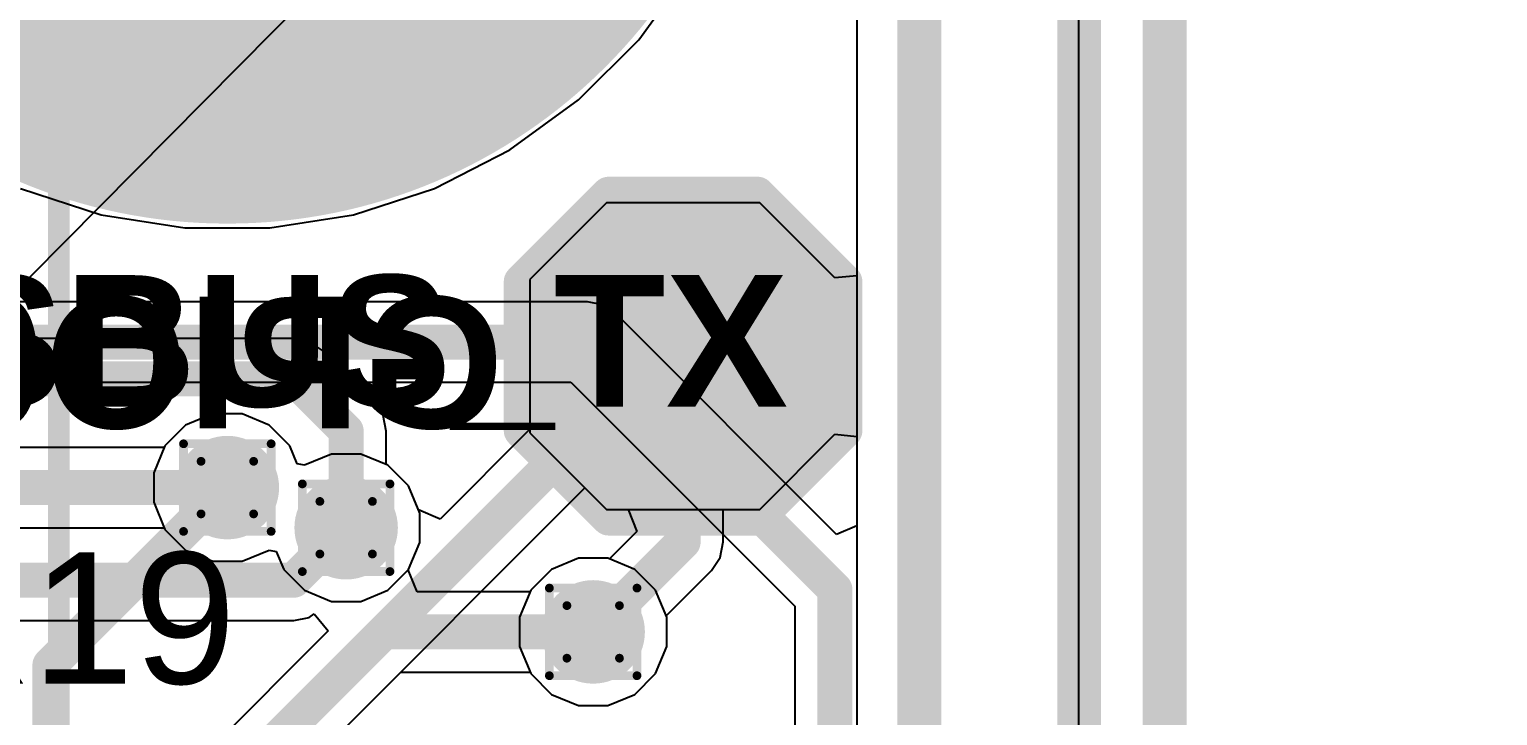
# Model space of a CAD drawing. Header units: inches. Extents: x -6 to 5433, y -4 to 5447.
# Drawn here: x 61.41 to 69.93, y 25.03 to 29.01 of the extents above; entities that cross this region are included whole.
import ezdxf

# ---------------------------------------------------------------- set-up
doc = ezdxf.new("R2010")
doc.units = ezdxf.units.IN
for name, color, linetype in [('Board_outline', 216, 'Continuous'), ('Bottom Layer', 5, 'Continuous'), ('Bottom Overlay', 54, 'Continuous'), ('Bottom Paste', 16, 'Continuous'), ('Bottom Solder', 6, 'Continuous'), ('Dimensions', 6, 'Continuous'), ('Drill Drawing', 1, 'Continuous'), ('Ground', 16, 'Continuous'), ('Mechanical 4', 56, 'Continuous'), ('Multi-Layer', 9, 'Continuous'), ('Power', 76, 'Continuous'), ('Top Layer', 1, 'Continuous'), ('Top Overlay', 2, 'Continuous'), ('Top Paste', 8, 'Continuous'), ('Top Solder', 216, 'Continuous'), ('Via Holes', 16, 'Continuous')]:
    doc.layers.add(name, color=color, linetype=linetype)
doc.styles.add('Arial', font='', dxfattribs={"height": 0.2})
doc.styles.add('Arial_Bold', font='', dxfattribs={"height": 0.2})
doc.styles.get('Arial').set_extended_font_data('Arial')
doc.styles.get('Arial_Bold').set_extended_font_data('Arial', bold=True)

msp = doc.modelspace()

# ---------------------------------------------------------------- hatches: boundary and pattern name
at = {"layer": 'Bottom Layer'}
h = msp.add_hatch(color=5, dxfattribs=at)
edge = h.paths.add_edge_path()
edge.add_arc((62.5606, 30.9834), 3, 0, 360)
msp.add_hatch(color=5, dxfattribs=at).paths.add_polyline_path([(65.9654, 26.7326), (65.9654, 27.4946), (65.5844, 27.8756), (64.8224, 27.8756), (64.4414, 27.4946), (64.4414, 26.7326), (64.8224, 26.3516), (65.5844, 26.3516)])
h = msp.add_hatch(color=5, dxfattribs=at)
edge = h.paths.add_edge_path()
edge.add_arc((62.5606, 26.3516), 0.3, 0, 360)
h = msp.add_hatch(color=5, dxfattribs=at)
edge = h.paths.add_edge_path()
edge.add_arc((63.2495, 26.1191), 0.3, 0, 360)
h = msp.add_hatch(color=5, dxfattribs=at)
edge = h.paths.add_edge_path()
edge.add_arc((64.682, 25.5152), 0.3, 0, 360)
at = {"layer": 'Bottom Paste'}
msp.add_hatch(color=16, dxfattribs=at).paths.add_polyline_path([(65.9654, 26.7326), (65.9654, 27.4946), (65.5844, 27.8756), (64.8224, 27.8756), (64.4414, 27.4946), (64.4414, 26.7326), (64.8224, 26.3516), (65.5844, 26.3516)])
at = {"layer": 'Bottom Solder'}
h = msp.add_hatch(color=6, dxfattribs=at)
edge = h.paths.add_edge_path()
edge.add_arc((62.5606, 30.9834), 3.1016, 0, 360)
msp.add_hatch(color=6, dxfattribs=at).paths.add_polyline_path([(66.067, 26.6818), (66.067, 27.5454), (65.6352, 27.9772), (64.7716, 27.9772), (64.3398, 27.5454), (64.3398, 26.6818), (64.7716, 26.25), (65.6352, 26.25)])
at = {"layer": 'Ground'}
h = msp.add_hatch(color=16, dxfattribs=at)
edge = h.paths.add_edge_path()
edge.add_arc((62.5606, 30.9834), 3, 0, 360)
h = msp.add_hatch(color=16, dxfattribs=at)
edge = h.paths.add_edge_path()
edge.add_arc((62.5606, 26.3516), 0.3, 0, 360)
h = msp.add_hatch(color=16, dxfattribs=at)
edge = h.paths.add_edge_path()
edge.add_arc((63.2495, 26.1191), 0.3, 0, 360)
h = msp.add_hatch(color=16, dxfattribs=at)
edge = h.paths.add_edge_path()
edge.add_arc((64.682, 25.5152), 0.3, 0, 360)
at = {"layer": 'Multi-Layer'}
h = msp.add_hatch(color=9, dxfattribs=at)
edge = h.paths.add_edge_path()
edge.add_arc((62.5606, 30.9834), 3, 0, 360)
at = {"layer": 'Power'}
h = msp.add_hatch(color=76, dxfattribs=at)
edge = h.paths.add_edge_path()
edge.add_arc((62.5606, 30.9834), 3, 0, 360)
h = msp.add_hatch(color=76, dxfattribs=at)
edge = h.paths.add_edge_path()
edge.add_arc((62.5606, 26.3516), 0.3, 0, 360)
h = msp.add_hatch(color=76, dxfattribs=at)
edge = h.paths.add_edge_path()
edge.add_arc((63.2495, 26.1191), 0.3, 0, 360)
h = msp.add_hatch(color=76, dxfattribs=at)
edge = h.paths.add_edge_path()
edge.add_arc((64.682, 25.5152), 0.3, 0, 360)
at = {"layer": 'Top Layer'}
h = msp.add_hatch(color=1, dxfattribs=at)
edge = h.paths.add_edge_path()
edge.add_arc((62.5606, 30.9834), 3, 0, 360)
msp.add_hatch(color=1, dxfattribs=at).paths.add_polyline_path([(64.8224, 26.3516), (65.5844, 26.3516), (65.9654, 26.7326), (65.9654, 27.4946), (65.5844, 27.8756), (64.8224, 27.8756), (64.4414, 27.4946), (64.4414, 26.7326)])
h = msp.add_hatch(color=1, dxfattribs=at)
edge = h.paths.add_edge_path()
edge.add_arc((62.5606, 26.3516), 0.3, 0, 360)
h = msp.add_hatch(color=1, dxfattribs=at)
edge = h.paths.add_edge_path()
edge.add_arc((63.2495, 26.1191), 0.3, 0, 360)
h = msp.add_hatch(color=1, dxfattribs=at)
edge = h.paths.add_edge_path()
edge.add_arc((64.682, 25.5152), 0.3, 0, 360)
at = {"layer": 'Top Paste'}
msp.add_hatch(color=8, dxfattribs=at).paths.add_polyline_path([(64.8224, 26.3516), (65.5844, 26.3516), (65.9654, 26.7326), (65.9654, 27.4946), (65.5844, 27.8756), (64.8224, 27.8756), (64.4414, 27.4946), (64.4414, 26.7326)])
at = {"layer": 'Top Solder'}
h = msp.add_hatch(color=216, dxfattribs=at)
edge = h.paths.add_edge_path()
edge.add_arc((62.5606, 30.9834), 3.1016, 0, 360)
msp.add_hatch(color=216, dxfattribs=at).paths.add_polyline_path([(64.7716, 26.25), (65.6352, 26.25), (66.067, 26.6818), (66.067, 27.5454), (65.6352, 27.9772), (64.7716, 27.9772), (64.3398, 27.5454), (64.3398, 26.6818)])
at = {"layer": 'Via Holes'}
h = msp.add_hatch(color=7, dxfattribs=at)
edge = h.paths.add_edge_path()
edge.add_arc((62.5606, 26.3516), 0.15, 0, 360)
h = msp.add_hatch(color=7, dxfattribs=at)
edge = h.paths.add_edge_path()
edge.add_arc((63.2495, 26.1191), 0.15, 0, 360)
h = msp.add_hatch(color=7, dxfattribs=at)
edge = h.paths.add_edge_path()
edge.add_arc((64.682, 25.5152), 0.15, 0, 360)

# ---------------------------------------------------------------- linework, layer by layer
at = {"layer": 'Board_outline'}
msp.add_lwpolyline([(66.5734, -3.005, 0.254, 0.254, 0), (66.5734, 33.995, 0.254, 0.254, 0)], format="xyseb", dxfattribs=at)
at = {"layer": 'Bottom Layer'}
for p, q in [((66.2108, 34.0223), (66.2108, 27.5786)), ((64.7589, 28.0026), (64.3144, 27.5581)), ((65.6479, 28.0026), (64.7589, 28.0026)), ((66.0838, 27.5666), (65.6479, 28.0026)), ((64.3144, 27.5581), (64.3144, 26.6691)), ((66.2108, 27.5786), (66.0838, 27.5666)), ((62.4757, 26.7786), (62.3188, 26.7136)), ((62.6456, 26.7786), (62.4757, 26.7786)), ((62.8025, 26.7136), (62.6456, 26.7786)), ((62.3188, 26.7136), (62.1986, 26.5935)), ((62.9226, 26.5935), (62.8025, 26.7136)), ((64.3144, 26.6691), (64.7589, 26.2246)), ((65.6479, 26.2246), (66.0838, 26.6606)), ((66.0838, 26.6606), (66.2108, 26.6486)), ((62.1986, 26.5935), (62.1336, 26.4365)), ((62.9657, 26.4895), (62.9226, 26.5935)), ((66.2108, 26.6486), (66.2108, 13.3675)), ((63.0076, 26.4811), (62.9657, 26.4895)), ((63.1645, 26.5461), (63.0076, 26.4811)), ((63.3344, 26.5461), (63.1645, 26.5461)), ((63.4913, 26.4811), (63.3344, 26.5461)), ((63.6115, 26.361), (63.4913, 26.4811)), ((62.1336, 26.4365), (62.1336, 26.2667)), ((63.6765, 26.2041), (63.6115, 26.361)), ((62.1336, 26.2667), (62.1986, 26.1097)), ((64.7589, 26.2246), (64.8846, 26.2246)), ((64.8846, 26.2246), (64.9348, 26.0976)), ((65.4364, 26.0366), (65.4364, 26.2246)), ((65.4364, 26.2246), (65.6479, 26.2246)), ((63.6765, 26.0342), (63.6765, 26.2041)), ((62.1986, 26.1097), (62.3188, 25.9896)), ((64.9348, 26.0976), (64.7757, 25.9385)), ((62.3188, 25.9896), (62.4757, 25.9246)), ((62.6456, 25.9246), (62.8025, 25.9896)), ((62.8025, 25.9896), (62.8444, 25.9813)), ((62.8444, 25.9813), (62.8875, 25.8773)), ((63.6115, 25.8773), (63.6765, 26.0342)), ((65.4187, 25.9474), (65.4364, 26.0366)), ((62.4757, 25.9246), (62.6456, 25.9246)), ((64.597, 25.9422), (64.4401, 25.8771)), ((64.7669, 25.9422), (64.597, 25.9422)), ((64.7757, 25.9385), (64.7669, 25.9422)), ((65.3682, 25.8717), (65.4187, 25.9474)), ((62.8875, 25.8773), (63.0076, 25.7571)), ((63.4913, 25.7571), (63.6115, 25.8773)), ((64.4401, 25.8771), (64.32, 25.757)), ((65.1053, 25.6089), (65.3682, 25.8717)), ((63.0076, 25.7571), (63.1645, 25.6921)), ((63.3344, 25.6921), (63.4913, 25.7571)), ((64.32, 25.757), (64.255, 25.6001)), ((63.1645, 25.6921), (63.3344, 25.6921)), ((64.255, 25.6001), (64.255, 25.4302)), ((65.109, 25.6001), (65.1053, 25.6089)), ((65.109, 25.4302), (65.109, 25.6001)), ((64.255, 25.4302), (64.32, 25.2733)), ((65.0439, 25.2733), (65.109, 25.4302)), ((64.32, 25.2733), (64.4401, 25.1532)), ((64.9238, 25.1532), (65.0439, 25.2733)), ((64.4401, 25.1532), (64.597, 25.0882)), ((64.7669, 25.0882), (64.9238, 25.1532)), ((64.597, 25.0882), (64.7669, 25.0882))]:
    msp.add_line(p, q, dxfattribs=at)
for points in [[(65.2034, 26.0366, 0.2032, 0.2032, 0), (65.2034, 27.2237, 0.2032, 0.2032, 0)], [(64.682, 25.5152, 0.2032, 0.2032, 0), (65.2034, 26.0366, 0.2032, 0.2032, 0)]]:
    msp.add_lwpolyline(points, format="xyseb", dxfattribs=at)
for points in [[(65.1526, 27.2237, 0.1016, 0.1016, 1), (65.2542, 27.2237, 0.1016, 0.1016, 1)], [(65.1526, 26.0366, 0.1016, 0.1016, 1), (65.2542, 26.0366, 0.1016, 0.1016, 1)], [(65.1526, 26.0366, 0.1016, 0.1016, 1), (65.2542, 26.0366, 0.1016, 0.1016, 1)], [(64.6312, 25.5152, 0.1016, 0.1016, 1), (64.7328, 25.5152, 0.1016, 0.1016, 1)]]:
    msp.add_lwpolyline(points, format="xyseb", close=True, dxfattribs=at)
at = {"layer": 'Bottom Overlay'}
for points in [[(64.2636, 27.5454, 0.2, 0.2, 0), (64.7716, 28.0534, 0.2, 0.2, 0)], [(64.7716, 28.0534, 0.2, 0.2, 0), (65.6352, 28.0534, 0.2, 0.2, 0)], [(65.6352, 28.0534, 0.2, 0.2, 0), (66.1432, 27.5454, 0.2, 0.2, 0)], [(64.2636, 26.6818, 0.2, 0.2, 0), (64.2636, 27.5454, 0.2, 0.2, 0)], [(66.1432, 26.6818, 0.2, 0.2, 0), (66.1432, 27.5454, 0.2, 0.2, 0)], [(64.2636, 26.6818, 0.2, 0.2, 0), (64.7716, 26.1738, 0.2, 0.2, 0)], [(65.6352, 26.1738, 0.2, 0.2, 0), (66.1432, 26.6818, 0.2, 0.2, 0)], [(64.7716, 26.1738, 0.2, 0.2, 0), (65.6352, 26.1738, 0.2, 0.2, 0)]]:
    msp.add_lwpolyline(points, format="xyseb", dxfattribs=at)
for points in [[(64.7216, 28.0534, 0.1, 0.1, 1), (64.8216, 28.0534, 0.1, 0.1, 1)], [(64.7216, 28.0534, 0.1, 0.1, 1), (64.8216, 28.0534, 0.1, 0.1, 1)], [(65.5852, 28.0534, 0.1, 0.1, 1), (65.6852, 28.0534, 0.1, 0.1, 1)], [(65.5852, 28.0534, 0.1, 0.1, 1), (65.6852, 28.0534, 0.1, 0.1, 1)], [(64.2136, 27.5454, 0.1, 0.1, 1), (64.3136, 27.5454, 0.1, 0.1, 1)], [(64.2136, 27.5454, 0.1, 0.1, 1), (64.3136, 27.5454, 0.1, 0.1, 1)], [(66.0932, 27.5454, 0.1, 0.1, 1), (66.1932, 27.5454, 0.1, 0.1, 1)], [(66.0932, 27.5454, 0.1, 0.1, 1), (66.1932, 27.5454, 0.1, 0.1, 1)], [(64.2136, 26.6818, 0.1, 0.1, 1), (64.3136, 26.6818, 0.1, 0.1, 1)], [(64.2136, 26.6818, 0.1, 0.1, 1), (64.3136, 26.6818, 0.1, 0.1, 1)], [(66.0932, 26.6818, 0.1, 0.1, 1), (66.1932, 26.6818, 0.1, 0.1, 1)], [(66.0932, 26.6818, 0.1, 0.1, 1), (66.1932, 26.6818, 0.1, 0.1, 1)], [(64.7216, 26.1738, 0.1, 0.1, 1), (64.8216, 26.1738, 0.1, 0.1, 1)], [(64.7216, 26.1738, 0.1, 0.1, 1), (64.8216, 26.1738, 0.1, 0.1, 1)], [(65.5852, 26.1738, 0.1, 0.1, 1), (65.6852, 26.1738, 0.1, 0.1, 1)], [(65.5852, 26.1738, 0.1, 0.1, 1), (65.6852, 26.1738, 0.1, 0.1, 1)]]:
    msp.add_lwpolyline(points, format="xyseb", close=True, dxfattribs=at)
at = {"layer": 'Dimensions'}
for points in [[(67.9958, 20.1925, 0.254, 0.254, 0), (67.9958, 34.495, 0.254, 0.254, 0)], [(61.5832, 0.9965, 0.127, 0.127, 0), (61.5832, 29.995, 0.127, 0.127, 0)]]:
    msp.add_lwpolyline(points, format="xyseb", dxfattribs=at)
at = {"layer": 'Drill Drawing'}
for points in [[(62.3066, 26.6056, 0.0508, 0.0508, 0), (62.8146, 26.6056, 0.0508, 0.0508, 0)], [(62.3066, 26.0976, 0.0508, 0.0508, 0), (62.3066, 26.6056, 0.0508, 0.0508, 0)], [(62.8146, 26.0976, 0.0508, 0.0508, 0), (62.8146, 26.6056, 0.0508, 0.0508, 0)], [(62.4082, 26.504, 0.0508, 0.0508, 0), (62.713, 26.504, 0.0508, 0.0508, 0)], [(62.4082, 26.1992, 0.0508, 0.0508, 0), (62.4082, 26.504, 0.0508, 0.0508, 0)], [(62.713, 26.1992, 0.0508, 0.0508, 0), (62.713, 26.504, 0.0508, 0.0508, 0)], [(62.9955, 26.3731, 0.0508, 0.0508, 0), (63.5035, 26.3731, 0.0508, 0.0508, 0)], [(62.9955, 25.8651, 0.0508, 0.0508, 0), (62.9955, 26.3731, 0.0508, 0.0508, 0)], [(63.5035, 25.8651, 0.0508, 0.0508, 0), (63.5035, 26.3731, 0.0508, 0.0508, 0)], [(62.4082, 26.1992, 0.0508, 0.0508, 0), (62.713, 26.1992, 0.0508, 0.0508, 0)], [(63.0971, 26.2715, 0.0508, 0.0508, 0), (63.4019, 26.2715, 0.0508, 0.0508, 0)], [(63.0971, 25.9667, 0.0508, 0.0508, 0), (63.0971, 26.2715, 0.0508, 0.0508, 0)], [(63.4019, 25.9667, 0.0508, 0.0508, 0), (63.4019, 26.2715, 0.0508, 0.0508, 0)], [(62.3066, 26.0976, 0.0508, 0.0508, 0), (62.8146, 26.0976, 0.0508, 0.0508, 0)], [(63.0971, 25.9667, 0.0508, 0.0508, 0), (63.4019, 25.9667, 0.0508, 0.0508, 0)], [(62.9955, 25.8651, 0.0508, 0.0508, 0), (63.5035, 25.8651, 0.0508, 0.0508, 0)], [(64.428, 25.7692, 0.0508, 0.0508, 0), (64.936, 25.7692, 0.0508, 0.0508, 0)], [(64.428, 25.2612, 0.0508, 0.0508, 0), (64.428, 25.7692, 0.0508, 0.0508, 0)], [(64.936, 25.2612, 0.0508, 0.0508, 0), (64.936, 25.7692, 0.0508, 0.0508, 0)], [(64.5296, 25.6676, 0.0508, 0.0508, 0), (64.8344, 25.6676, 0.0508, 0.0508, 0)], [(64.5296, 25.3628, 0.0508, 0.0508, 0), (64.5296, 25.6676, 0.0508, 0.0508, 0)], [(64.8344, 25.3628, 0.0508, 0.0508, 0), (64.8344, 25.6676, 0.0508, 0.0508, 0)], [(64.5296, 25.3628, 0.0508, 0.0508, 0), (64.8344, 25.3628, 0.0508, 0.0508, 0)], [(64.428, 25.2612, 0.0508, 0.0508, 0), (64.936, 25.2612, 0.0508, 0.0508, 0)]]:
    msp.add_lwpolyline(points, format="xyseb", dxfattribs=at)
for points in [[(62.2939, 26.6056, 0.0254, 0.0254, 1), (62.3193, 26.6056, 0.0254, 0.0254, 1)], [(62.2939, 26.6056, 0.0254, 0.0254, 1), (62.3193, 26.6056, 0.0254, 0.0254, 1)], [(62.8019, 26.6056, 0.0254, 0.0254, 1), (62.8273, 26.6056, 0.0254, 0.0254, 1)], [(62.8019, 26.6056, 0.0254, 0.0254, 1), (62.8273, 26.6056, 0.0254, 0.0254, 1)], [(62.3955, 26.504, 0.0254, 0.0254, 1), (62.4209, 26.504, 0.0254, 0.0254, 1)], [(62.3955, 26.504, 0.0254, 0.0254, 1), (62.4209, 26.504, 0.0254, 0.0254, 1)], [(62.7003, 26.504, 0.0254, 0.0254, 1), (62.7257, 26.504, 0.0254, 0.0254, 1)], [(62.7003, 26.504, 0.0254, 0.0254, 1), (62.7257, 26.504, 0.0254, 0.0254, 1)], [(62.9828, 26.3731, 0.0254, 0.0254, 1), (63.0082, 26.3731, 0.0254, 0.0254, 1)], [(62.9828, 26.3731, 0.0254, 0.0254, 1), (63.0082, 26.3731, 0.0254, 0.0254, 1)], [(63.4908, 26.3731, 0.0254, 0.0254, 1), (63.5162, 26.3731, 0.0254, 0.0254, 1)], [(63.4908, 26.3731, 0.0254, 0.0254, 1), (63.5162, 26.3731, 0.0254, 0.0254, 1)], [(62.3955, 26.1992, 0.0254, 0.0254, 1), (62.4209, 26.1992, 0.0254, 0.0254, 1)], [(62.3955, 26.1992, 0.0254, 0.0254, 1), (62.4209, 26.1992, 0.0254, 0.0254, 1)], [(62.7003, 26.1992, 0.0254, 0.0254, 1), (62.7257, 26.1992, 0.0254, 0.0254, 1)], [(62.7003, 26.1992, 0.0254, 0.0254, 1), (62.7257, 26.1992, 0.0254, 0.0254, 1)], [(63.0844, 26.2715, 0.0254, 0.0254, 1), (63.1098, 26.2715, 0.0254, 0.0254, 1)], [(63.0844, 26.2715, 0.0254, 0.0254, 1), (63.1098, 26.2715, 0.0254, 0.0254, 1)], [(63.3892, 26.2715, 0.0254, 0.0254, 1), (63.4146, 26.2715, 0.0254, 0.0254, 1)], [(63.3892, 26.2715, 0.0254, 0.0254, 1), (63.4146, 26.2715, 0.0254, 0.0254, 1)], [(62.2939, 26.0976, 0.0254, 0.0254, 1), (62.3193, 26.0976, 0.0254, 0.0254, 1)], [(62.2939, 26.0976, 0.0254, 0.0254, 1), (62.3193, 26.0976, 0.0254, 0.0254, 1)], [(62.8019, 26.0976, 0.0254, 0.0254, 1), (62.8273, 26.0976, 0.0254, 0.0254, 1)], [(62.8019, 26.0976, 0.0254, 0.0254, 1), (62.8273, 26.0976, 0.0254, 0.0254, 1)], [(63.0844, 25.9667, 0.0254, 0.0254, 1), (63.1098, 25.9667, 0.0254, 0.0254, 1)], [(63.0844, 25.9667, 0.0254, 0.0254, 1), (63.1098, 25.9667, 0.0254, 0.0254, 1)], [(63.3892, 25.9667, 0.0254, 0.0254, 1), (63.4146, 25.9667, 0.0254, 0.0254, 1)], [(63.3892, 25.9667, 0.0254, 0.0254, 1), (63.4146, 25.9667, 0.0254, 0.0254, 1)], [(62.9828, 25.8651, 0.0254, 0.0254, 1), (63.0082, 25.8651, 0.0254, 0.0254, 1)], [(62.9828, 25.8651, 0.0254, 0.0254, 1), (63.0082, 25.8651, 0.0254, 0.0254, 1)], [(63.4908, 25.8651, 0.0254, 0.0254, 1), (63.5162, 25.8651, 0.0254, 0.0254, 1)], [(63.4908, 25.8651, 0.0254, 0.0254, 1), (63.5162, 25.8651, 0.0254, 0.0254, 1)], [(64.4153, 25.7692, 0.0254, 0.0254, 1), (64.4407, 25.7692, 0.0254, 0.0254, 1)], [(64.4153, 25.7692, 0.0254, 0.0254, 1), (64.4407, 25.7692, 0.0254, 0.0254, 1)], [(64.9233, 25.7692, 0.0254, 0.0254, 1), (64.9487, 25.7692, 0.0254, 0.0254, 1)], [(64.9233, 25.7692, 0.0254, 0.0254, 1), (64.9487, 25.7692, 0.0254, 0.0254, 1)], [(64.5169, 25.6676, 0.0254, 0.0254, 1), (64.5423, 25.6676, 0.0254, 0.0254, 1)], [(64.5169, 25.6676, 0.0254, 0.0254, 1), (64.5423, 25.6676, 0.0254, 0.0254, 1)], [(64.8217, 25.6676, 0.0254, 0.0254, 1), (64.8471, 25.6676, 0.0254, 0.0254, 1)], [(64.8217, 25.6676, 0.0254, 0.0254, 1), (64.8471, 25.6676, 0.0254, 0.0254, 1)], [(64.5169, 25.3628, 0.0254, 0.0254, 1), (64.5423, 25.3628, 0.0254, 0.0254, 1)], [(64.5169, 25.3628, 0.0254, 0.0254, 1), (64.5423, 25.3628, 0.0254, 0.0254, 1)], [(64.8217, 25.3628, 0.0254, 0.0254, 1), (64.8471, 25.3628, 0.0254, 0.0254, 1)], [(64.8217, 25.3628, 0.0254, 0.0254, 1), (64.8471, 25.3628, 0.0254, 0.0254, 1)], [(64.4153, 25.2612, 0.0254, 0.0254, 1), (64.4407, 25.2612, 0.0254, 0.0254, 1)], [(64.4153, 25.2612, 0.0254, 0.0254, 1), (64.4407, 25.2612, 0.0254, 0.0254, 1)], [(64.9233, 25.2612, 0.0254, 0.0254, 1), (64.9487, 25.2612, 0.0254, 0.0254, 1)], [(64.9233, 25.2612, 0.0254, 0.0254, 1), (64.9487, 25.2612, 0.0254, 0.0254, 1)]]:
    msp.add_lwpolyline(points, format="xyseb", close=True, dxfattribs=at)
at = {"layer": 'Ground'}
for p, q in [((66.2108, 34.0223), (66.2108, 26.1293)), ((64.6497, 27.428), (60.88, 27.428)), ((64.7389, 27.4102), (64.6497, 27.428)), ((64.8145, 27.3597), (64.7389, 27.4102)), ((66.0935, 26.0807), (64.8145, 27.3597)), ((61.0258, 26.9618), (64.5531, 26.9618)), ((64.5531, 26.9618), (65.8508, 25.6642)), ((62.4757, 26.7786), (62.3188, 26.7136)), ((62.6456, 26.7786), (62.4757, 26.7786)), ((62.8025, 26.7136), (62.6456, 26.7786)), ((62.3188, 26.7136), (62.1986, 26.5935)), ((62.9226, 26.5935), (62.8025, 26.7136)), ((62.195, 26.5847), (61.237, 26.5847)), ((62.1986, 26.5935), (62.195, 26.5847)), ((62.9657, 26.4895), (62.9226, 26.5935)), ((63.0076, 26.4811), (62.9657, 26.4895)), ((63.1645, 26.5461), (63.0076, 26.4811)), ((63.3344, 26.5461), (63.1645, 26.5461)), ((63.4913, 26.4811), (63.3344, 26.5461)), ((63.6115, 26.361), (63.4913, 26.4811)), ((63.6765, 26.2041), (63.6115, 26.361)), ((63.6765, 26.0342), (63.6765, 26.2041)), ((66.2108, 26.1293), (66.0935, 26.0807)), ((63.6115, 25.8773), (63.6765, 26.0342)), ((64.597, 25.9422), (64.4401, 25.8771)), ((64.7669, 25.9422), (64.597, 25.9422)), ((64.9238, 25.8771), (64.7669, 25.9422)), ((63.6094, 25.8752), (63.6115, 25.8773)), ((63.662, 25.7482), (63.6094, 25.8752)), ((64.4401, 25.8771), (64.32, 25.757)), ((65.0439, 25.757), (64.9238, 25.8771)), ((64.3163, 25.7482), (63.662, 25.7482)), ((64.32, 25.757), (64.3163, 25.7482)), ((65.109, 25.6001), (65.0439, 25.757)), ((65.8508, 25.6642), (65.8508, 13.5842)), ((60.6195, 25.5819), (62.9453, 25.5819)), ((62.9453, 25.5819), (63.0345, 25.5996)), ((63.0345, 25.5996), (63.065, 25.62)), ((63.065, 25.62), (63.146, 25.5214)), ((65.109, 25.4302), (65.109, 25.6001)), ((63.146, 25.5214), (61.4719, 23.8474)), ((65.0439, 25.2733), (65.109, 25.4302)), ((61.8698, 23.586), (63.5659, 25.2821)), ((63.5659, 25.2821), (64.3163, 25.2821)), ((64.3163, 25.2821), (64.32, 25.2733)), ((64.32, 25.2733), (64.4401, 25.1532)), ((64.9238, 25.1532), (65.0439, 25.2733)), ((64.4401, 25.1532), (64.597, 25.0882)), ((64.7669, 25.0882), (64.9238, 25.1532)), ((64.597, 25.0882), (64.7669, 25.0882))]:
    msp.add_line(p, q, dxfattribs=at)
for points in [[(60.7835, 27.1949, 0.2032, 0.2032, 0), (64.6497, 27.1949, 0.2032, 0.2032, 0)], [(64.6497, 27.1949, 0.2032, 0.2032, 0), (66.0838, 25.7607, 0.2032, 0.2032, 0)], [(61.1404, 26.3516, 0.2032, 0.2032, 0), (62.5606, 26.3516, 0.2032, 0.2032, 0)], [(62.5606, 26.3516, 0.2032, 0.2032, 0), (62.679, 26.3516, 0.2032, 0.2032, 0)], [(62.9453, 25.8149, 0.2032, 0.2032, 0), (63.2495, 26.1191, 0.2032, 0.2032, 0)], [(60.6195, 25.8149, 0.2032, 0.2032, 0), (62.9453, 25.8149, 0.2032, 0.2032, 0)], [(66.0838, 13.2896, 0.2032, 0.2032, 0), (66.0838, 25.7607, 0.2032, 0.2032, 0)], [(61.6368, 23.6825, 0.2032, 0.2032, 0), (63.4694, 25.5152, 0.2032, 0.2032, 0)], [(63.4694, 25.5152, 0.2032, 0.2032, 0), (64.682, 25.5152, 0.2032, 0.2032, 0)]]:
    msp.add_lwpolyline(points, format="xyseb", dxfattribs=at)
for points in [[(64.5989, 27.1949, 0.1016, 0.1016, 1), (64.7005, 27.1949, 0.1016, 0.1016, 1)], [(64.5989, 27.1949, 0.1016, 0.1016, 1), (64.7005, 27.1949, 0.1016, 0.1016, 1)], [(62.5098, 26.3516, 0.1016, 0.1016, 1), (62.6114, 26.3516, 0.1016, 0.1016, 1)], [(62.5098, 26.3516, 0.1016, 0.1016, 1), (62.6114, 26.3516, 0.1016, 0.1016, 1)], [(62.6282, 26.3516, 0.1016, 0.1016, 1), (62.7298, 26.3516, 0.1016, 0.1016, 1)], [(63.1987, 26.1191, 0.1016, 0.1016, 1), (63.3003, 26.1191, 0.1016, 0.1016, 1)], [(62.8945, 25.8149, 0.1016, 0.1016, 1), (62.9961, 25.8149, 0.1016, 0.1016, 1)], [(62.8945, 25.8149, 0.1016, 0.1016, 1), (62.9961, 25.8149, 0.1016, 0.1016, 1)], [(66.033, 25.7607, 0.1016, 0.1016, 1), (66.1346, 25.7607, 0.1016, 0.1016, 1)], [(66.033, 25.7607, 0.1016, 0.1016, 1), (66.1346, 25.7607, 0.1016, 0.1016, 1)], [(63.4186, 25.5152, 0.1016, 0.1016, 1), (63.5202, 25.5152, 0.1016, 0.1016, 1)], [(63.4186, 25.5152, 0.1016, 0.1016, 1), (63.5202, 25.5152, 0.1016, 0.1016, 1)], [(64.6312, 25.5152, 0.1016, 0.1016, 1), (64.7328, 25.5152, 0.1016, 0.1016, 1)]]:
    msp.add_lwpolyline(points, format="xyseb", close=True, dxfattribs=at)
at = {"layer": 'Mechanical 4'}
for points in [[(67.5, -2.5, 0.254, 0.254, 0), (67.5, 33.5, 0.254, 0.254, 0)], [(67.4972, -2.505, 0.0127, 0.0127, 0), (67.4972, 33.495, 0.0127, 0.0127, 0)]]:
    msp.add_lwpolyline(points, format="xyseb", dxfattribs=at)
at = {"layer": 'Power'}
for p, q in [((66.2108, 33.995), (66.2108, 13.3675)), ((64.9458, 28.9463), (65.2351, 29.3445)), ((64.5977, 28.5983), (64.9458, 28.9463)), ((64.1995, 28.309), (64.5977, 28.5983)), ((63.761, 28.0855), (64.1995, 28.309)), ((61.3603, 28.0855), (61.8284, 27.9334)), ((63.2929, 27.9334), (63.761, 28.0855)), ((61.8284, 27.9334), (62.3145, 27.8564)), ((62.8067, 27.8564), (63.2929, 27.9334)), ((62.3145, 27.8564), (62.8067, 27.8564)), ((62.4757, 26.7786), (62.3188, 26.7136)), ((62.6456, 26.7786), (62.4757, 26.7786)), ((62.8025, 26.7136), (62.6456, 26.7786)), ((62.3188, 26.7136), (62.1986, 26.5935)), ((62.9226, 26.5935), (62.8025, 26.7136)), ((62.195, 26.5847), (59.4685, 26.5847)), ((62.1986, 26.5935), (62.195, 26.5847)), ((62.9657, 26.4895), (62.9226, 26.5935)), ((63.0076, 26.4811), (62.9657, 26.4895)), ((63.1645, 26.5461), (63.0076, 26.4811)), ((63.3344, 26.5461), (63.1645, 26.5461)), ((63.4913, 26.4811), (63.3344, 26.5461)), ((63.6115, 26.361), (63.4913, 26.4811)), ((63.6765, 26.2041), (63.6115, 26.361)), ((63.6765, 26.0342), (63.6765, 26.2041)), ((59.428, 26.1185), (62.195, 26.1185)), ((62.195, 26.1185), (62.1986, 26.1097)), ((62.1986, 26.1097), (62.3188, 25.9896)), ((62.3188, 25.9896), (62.4757, 25.9246)), ((62.6456, 25.9246), (62.8025, 25.9896)), ((62.8025, 25.9896), (62.8444, 25.9813)), ((62.8444, 25.9813), (62.8875, 25.8773)), ((63.6115, 25.8773), (63.6765, 26.0342)), ((62.4757, 25.9246), (62.6456, 25.9246)), ((64.597, 25.9422), (64.4401, 25.8771)), ((64.7669, 25.9422), (64.597, 25.9422)), ((64.9238, 25.8771), (64.7669, 25.9422)), ((62.8875, 25.8773), (63.0076, 25.7571)), ((63.4913, 25.7571), (63.6115, 25.8773)), ((64.4401, 25.8771), (64.32, 25.757)), ((65.0439, 25.757), (64.9238, 25.8771)), ((63.0076, 25.7571), (63.1645, 25.6921)), ((63.3344, 25.6921), (63.4913, 25.7571)), ((64.32, 25.757), (64.255, 25.6001)), ((65.109, 25.6001), (65.0439, 25.757)), ((63.1645, 25.6921), (63.3344, 25.6921)), ((64.255, 25.6001), (64.255, 25.4302)), ((65.109, 25.4302), (65.109, 25.6001)), ((64.255, 25.4302), (64.32, 25.2733)), ((65.0439, 25.2733), (65.109, 25.4302)), ((64.32, 25.2733), (64.4401, 25.1532)), ((64.9238, 25.1532), (65.0439, 25.2733)), ((64.4401, 25.1532), (64.597, 25.0882)), ((64.7669, 25.0882), (64.9238, 25.1532)), ((64.597, 25.0882), (64.7669, 25.0882))]:
    msp.add_line(p, q, dxfattribs=at)
msp.add_lwpolyline([(59.372, 26.3516, 0.2032, 0.2032, 0), (62.5606, 26.3516, 0.2032, 0.2032, 0)], format="xyseb", dxfattribs=at)
msp.add_lwpolyline([(62.5098, 26.3516, 0.1016, 0.1016, 1), (62.6114, 26.3516, 0.1016, 0.1016, 1)], format="xyseb", close=True, dxfattribs=at)
at = {"layer": 'Top Layer'}
for p, q in [((66.2108, 34.0223), (66.2108, 27.5786)), ((64.7589, 28.0026), (64.3144, 27.5581)), ((65.6479, 28.0026), (64.7589, 28.0026)), ((66.0838, 27.5666), (65.6479, 28.0026)), ((64.3144, 27.5581), (64.3144, 26.6898)), ((66.2108, 27.5786), (66.0838, 27.5666)), ((62.9473, 27.2149), (61.3643, 27.2149)), ((63.0365, 27.1971), (62.9473, 27.2149)), ((63.1121, 27.1466), (63.0365, 27.1971)), ((63.4143, 26.8444), (63.1121, 27.1466)), ((63.4648, 26.7688), (63.4143, 26.8444)), ((63.4825, 26.6796), (63.4648, 26.7688)), ((63.4825, 26.4848), (63.4825, 26.6796)), ((64.3144, 26.6898), (63.7938, 26.1692)), ((65.6479, 26.2246), (66.0838, 26.6606)), ((66.0838, 26.6606), (66.2108, 26.6486)), ((66.2108, 26.6486), (66.2108, 15.6162)), ((63.4913, 26.4811), (63.4825, 26.4848)), ((63.6115, 26.361), (63.4913, 26.4811)), ((62.2648, 23.9809), (64.6336, 26.3498)), ((63.6684, 26.2234), (63.6115, 26.361)), ((64.6336, 26.3498), (64.7589, 26.2246)), ((64.7589, 26.2246), (65.6479, 26.2246)), ((63.7938, 26.1692), (63.6684, 26.2234)), ((64.597, 25.9422), (64.4401, 25.8771)), ((64.7669, 25.9422), (64.597, 25.9422)), ((64.9238, 25.8771), (64.7669, 25.9422)), ((64.4401, 25.8771), (64.32, 25.757)), ((65.0439, 25.757), (64.9238, 25.8771)), ((64.32, 25.757), (64.255, 25.6001)), ((65.109, 25.6001), (65.0439, 25.757)), ((64.255, 25.6001), (64.255, 25.4302)), ((65.109, 25.4302), (65.109, 25.6001)), ((64.255, 25.4302), (64.32, 25.2733)), ((65.0439, 25.2733), (65.109, 25.4302)), ((64.32, 25.2733), (64.4401, 25.1532)), ((64.9238, 25.1532), (65.0439, 25.2733)), ((64.4401, 25.1532), (64.597, 25.0882)), ((64.7669, 25.0882), (64.9238, 25.1532)), ((64.597, 25.0882), (64.7669, 25.0882))]:
    msp.add_line(p, q, dxfattribs=at)
for points in [[(61.9335, 23.9793, 0.2032, 0.2032, 0), (65.2944, 27.3402, 0.2032, 0.2032, 0)], [(61.1319, 26.7494, 0.2032, 0.2032, 0), (61.3643, 26.9818, 0.2032, 0.2032, 0)], [(61.3643, 26.9818, 0.2032, 0.2032, 0), (62.9473, 26.9818, 0.2032, 0.2032, 0)], [(62.9473, 26.9818, 0.2032, 0.2032, 0), (63.2495, 26.6796, 0.2032, 0.2032, 0)], [(63.2495, 26.1191, 0.2032, 0.2032, 0), (63.2495, 26.6796, 0.2032, 0.2032, 0)], [(61.5319, 25.3229, 0.2032, 0.2032, 0), (62.5606, 26.3516, 0.2032, 0.2032, 0)], [(61.5319, 23.2894, 0.2032, 0.2032, 0), (61.5319, 25.3229, 0.2032, 0.2032, 0)]]:
    msp.add_lwpolyline(points, format="xyseb", dxfattribs=at)
for points in [[(65.2436, 27.3402, 0.1016, 0.1016, 1), (65.3452, 27.3402, 0.1016, 0.1016, 1)], [(61.3135, 26.9818, 0.1016, 0.1016, 1), (61.4151, 26.9818, 0.1016, 0.1016, 1)], [(61.3135, 26.9818, 0.1016, 0.1016, 1), (61.4151, 26.9818, 0.1016, 0.1016, 1)], [(62.8965, 26.9818, 0.1016, 0.1016, 1), (62.9981, 26.9818, 0.1016, 0.1016, 1)], [(62.8965, 26.9818, 0.1016, 0.1016, 1), (62.9981, 26.9818, 0.1016, 0.1016, 1)], [(63.1987, 26.6796, 0.1016, 0.1016, 1), (63.3003, 26.6796, 0.1016, 0.1016, 1)], [(63.1987, 26.6796, 0.1016, 0.1016, 1), (63.3003, 26.6796, 0.1016, 0.1016, 1)], [(62.5098, 26.3516, 0.1016, 0.1016, 1), (62.6114, 26.3516, 0.1016, 0.1016, 1)], [(63.1987, 26.1191, 0.1016, 0.1016, 1), (63.3003, 26.1191, 0.1016, 0.1016, 1)], [(61.4811, 25.3229, 0.1016, 0.1016, 1), (61.5827, 25.3229, 0.1016, 0.1016, 1)], [(61.4811, 25.3229, 0.1016, 0.1016, 1), (61.5827, 25.3229, 0.1016, 0.1016, 1)]]:
    msp.add_lwpolyline(points, format="xyseb", close=True, dxfattribs=at)
at = {"layer": 'Top Overlay'}
for points in [[(64.2636, 27.5454, 0.2, 0.2, 0), (64.7716, 28.0534, 0.2, 0.2, 0)], [(64.7716, 28.0534, 0.2, 0.2, 0), (65.6352, 28.0534, 0.2, 0.2, 0)], [(65.6352, 28.0534, 0.2, 0.2, 0), (66.1432, 27.5454, 0.2, 0.2, 0)], [(64.2636, 26.6818, 0.2, 0.2, 0), (64.2636, 27.5454, 0.2, 0.2, 0)], [(66.1432, 26.6818, 0.2, 0.2, 0), (66.1432, 27.5454, 0.2, 0.2, 0)], [(64.2636, 26.6818, 0.2, 0.2, 0), (64.7716, 26.1738, 0.2, 0.2, 0)], [(65.6352, 26.1738, 0.2, 0.2, 0), (66.1432, 26.6818, 0.2, 0.2, 0)], [(64.7716, 26.1738, 0.2, 0.2, 0), (65.6352, 26.1738, 0.2, 0.2, 0)]]:
    msp.add_lwpolyline(points, format="xyseb", dxfattribs=at)
for points in [[(64.7216, 28.0534, 0.1, 0.1, 1), (64.8216, 28.0534, 0.1, 0.1, 1)], [(64.7216, 28.0534, 0.1, 0.1, 1), (64.8216, 28.0534, 0.1, 0.1, 1)], [(65.5852, 28.0534, 0.1, 0.1, 1), (65.6852, 28.0534, 0.1, 0.1, 1)], [(65.5852, 28.0534, 0.1, 0.1, 1), (65.6852, 28.0534, 0.1, 0.1, 1)], [(64.2136, 27.5454, 0.1, 0.1, 1), (64.3136, 27.5454, 0.1, 0.1, 1)], [(64.2136, 27.5454, 0.1, 0.1, 1), (64.3136, 27.5454, 0.1, 0.1, 1)], [(66.0932, 27.5454, 0.1, 0.1, 1), (66.1932, 27.5454, 0.1, 0.1, 1)], [(66.0932, 27.5454, 0.1, 0.1, 1), (66.1932, 27.5454, 0.1, 0.1, 1)], [(64.2136, 26.6818, 0.1, 0.1, 1), (64.3136, 26.6818, 0.1, 0.1, 1)], [(64.2136, 26.6818, 0.1, 0.1, 1), (64.3136, 26.6818, 0.1, 0.1, 1)], [(66.0932, 26.6818, 0.1, 0.1, 1), (66.1932, 26.6818, 0.1, 0.1, 1)], [(66.0932, 26.6818, 0.1, 0.1, 1), (66.1932, 26.6818, 0.1, 0.1, 1)], [(64.7216, 26.1738, 0.1, 0.1, 1), (64.8216, 26.1738, 0.1, 0.1, 1)], [(64.7216, 26.1738, 0.1, 0.1, 1), (64.8216, 26.1738, 0.1, 0.1, 1)], [(65.5852, 26.1738, 0.1, 0.1, 1), (65.6852, 26.1738, 0.1, 0.1, 1)], [(65.5852, 26.1738, 0.1, 0.1, 1), (65.6852, 26.1738, 0.1, 0.1, 1)]]:
    msp.add_lwpolyline(points, format="xyseb", close=True, dxfattribs=at)
at = {"layer": 'Top Solder'}
msp.add_line((44.5754, 10.581), (5432.8521, 5447.4931), dxfattribs=at)

# ---------------------------------------------------------------- texts
at = {"layer": 'Bottom Overlay', "style": 'Arial_Bold', "text_generation_flag": 2}
msp.add_text('GPIO0', height=0.762, rotation=360, dxfattribs=at).set_placement((64.1625, 26.6958))
at = {"layer": 'Top Overlay', "style": 'Arial_Bold'}
msp.add_text('SBUS_TX', height=0.762, rotation=360, dxfattribs=at).set_placement((60.9034, 26.8211))
at = {"layer": 'Top Overlay', "style": 'Arial'}
msp.add_text('R19', height=0.762, dxfattribs=at).set_placement((60.658, 25.2149))

doc.saveas('drawing.dxf')
